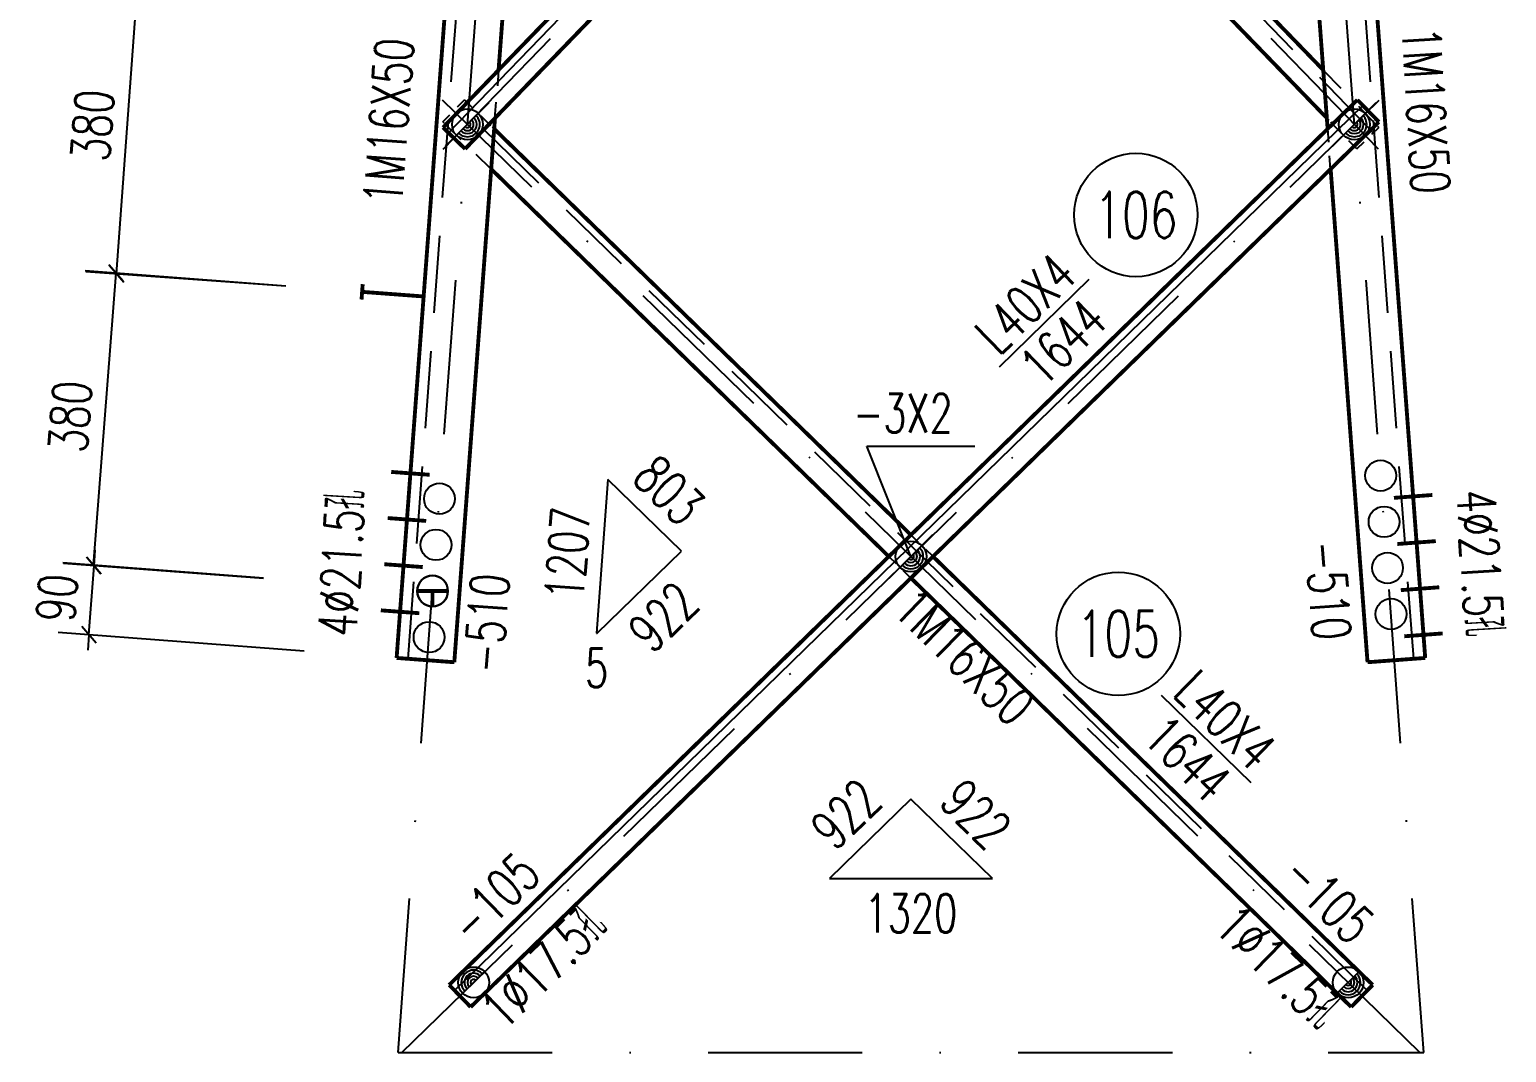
# Model space of a CAD drawing. Header units: millimetres. Extents: x 25940 to 26781, y -9515 to -8921.
# Drawn here: x 26073 to 26168.7, y -9408.8 to -9342.5 of the extents above; entities that cross this region are included whole.
import ezdxf
from ezdxf.enums import TextEntityAlignment as Align

# ---------------------------------------------------------------- set-up
doc = ezdxf.new("R2010")
doc.units = ezdxf.units.MM
doc.header["$LTSCALE"] = 10
doc.linetypes.add('DASHDOTX2', pattern=[2, 1, -0.5, 0, -0.5])
doc.linetypes.add('DASHED', pattern=[0.75, 0.5, -0.25])
for name, color, linetype in [('1', 1, 'DASHED'), ('2', 1, 'Continuous'), ('3', 1, 'Continuous'), ('4', 2, 'DASHDOTX2')]:
    doc.layers.add(name, color=color, linetype=linetype)
doc.styles.add('DXT', font='simplex.shx', dxfattribs={"width": 0.72, "bigfont": 'hztxt.shx'})
doc.styles.get("Standard").update_dxf_attribs({"font": 'SIMPLEX.shx', "width": 0.7, "bigfont": 'gbhzfs.shx'})
doc.dimstyles.new('BZ$0', dxfattribs={"dimtxt": 2.5, "dimasz": 1, "dimexe": 2, "dimexo": 2, "dimgap": 1, "dimtad": 1, "dimdec": 0, "dimlfac": 20, "dimzin": 12, "dimdsep": 46, "dimtxsty": 'DXT', "dimblk": 'OBLIQUE', "dimcen": 0.09, "dimclrd": 1, "dimclre": 1, "dimclrt": 7, "dimadec": 4, "dimazin": 3, "dimtfac": 1.4, "dimtdec": 0, "dimtix": 1, "dimtmove": 2, "dimatfit": 3, "dimldrblk": 'OBLIQUE', "dimfxl": 1, "dimtolj": 1, "dimtzin": 0, "dimarcsym": 0})

# ---------------------------------------------------------------- blocks, each defined once
blk = doc.blocks.new('M16X50')
for p, q in [((-0.283, -0.283), (0.283, 0.283)), ((-0.141, -0.141), (0.141, 0.141))]:
    blk.add_line(p, q)
blk.add_circle((0, 0), 0.2)
for radius in [0.16, 0.12, 0.08, 0.04]:
    blk.add_arc((0, 0), radius, 225, 45)
blk = doc.blocks.new('_Oblique')
at = {"color": 0, "linetype": 'ByBlock', "lineweight": -2}
blk.add_line((-0.5, -0.5), (0.5, 0.5), dxfattribs=at)
blk = doc.blocks.new('*D66')
at = {"layer": '3', "color": 1, "lineweight": -2}
for p, q in [((26077.152, -9377.266), (26077.226, -9376.269)), ((26088.121, -9378.086), (26075.157, -9377.117)), ((26076.816, -9381.753), (26077.152, -9377.266)), ((26090.777, -9382.798), (26074.822, -9381.604)), ((26076.816, -9381.753), (26076.741, -9382.751))]:
    blk.add_line(p, q, dxfattribs=at)
at = {"layer": 'Defpoints', "color": 0}
for p in [(26077.152, -9377.266), (26090.116, -9378.235), (26092.771, -9382.947)]:
    blk.add_point(p, dxfattribs=at)
at = {"layer": '3', "color": 1, "lineweight": -2}
for p, rotation in [((26077.152, -9377.266), 265.7227999999012), ((26076.816, -9381.753), 85.72279999990114)]:
    blk.add_blockref('_Oblique', p, dxfattribs=dict(at, rotation=rotation))
at = {"layer": '3', "color": 7, "insert": (26074.74, -9379.342), "char_height": 2.5, "attachment_point": 5, "rotation": 85.7228, "style": 'DXT'}
blk.add_mtext('\\A1;90', dxfattribs=at)
blk = doc.blocks.new('M20X45')
blk.add_circle((0, 0), 0.2)
blk = doc.blocks.new('M16X40')
blk.add_line((-0.141, -0.141), (0.141, 0.141))
blk.add_circle((0, 0), 0.2)
for radius in [0.16, 0.12, 0.08, 0.04]:
    blk.add_arc((0, 0), radius, 225, 45)

msp = doc.modelspace()

# ---------------------------------------------------------------- linework, layer by layer
for p, q in [((26100.12448828, -9349.20523931), (26151.06544584, -9296.56597031)), ((26100.51398828, -9404.80123931), (26159.39948828, -9347.42423931)), ((26135.84186424, -9364.36334643), (26141.66136424, -9358.69334643)), ((26152.16741722, -9391.35104423), (26146.34791722, -9385.68104423))]:
    msp.add_line(p, q)
at = {"const_width": 0.25}
for points in [[(26096.76048828, -9383.24523931), (26118.22048828, -9096.30773931)], [(26099.76498828, -9348.85773931), (26150.70606876, -9296.2183433)], [(26152.14356876, -9297.6088433), (26101.20248828, -9350.24823931)], [(26106.66395053, -9301.10955564), (26103.37148828, -9345.13123931)], [(26153.54203128, -9301.10955707), (26157.11998828, -9348.94723931)], [(26163.44548828, -9383.24523931), (26157.28365301, -9300.85653445)], [(26156.83448828, -9345.13123931), (26131.49448828, -9318.94623931)], [(26130.10298828, -9320.38423931), (26157.06748828, -9348.24773931)], [(26100.16548828, -9404.44323931), (26159.05048828, -9347.06623931)], [(26159.05048828, -9347.06623931), (26160.44598828, -9348.49873931)], [(26101.20248828, -9350.24823931), (26099.76498828, -9348.85773931)], [(26099.94148828, -9348.67523931), (26099.94148828, -9348.67523931)], [(26103.13848828, -9348.24773931), (26100.49998828, -9383.52473931)], [(26160.44598828, -9348.49873931), (26101.56098828, -9405.87573931)], [(26102.76448828, -9348.63423931), (26102.76448828, -9348.63423931)], [(26130.10298828, -9375.27223931), (26103.08598828, -9348.94723931)], [(26157.44148828, -9348.63423931), (26157.44148828, -9348.63423931)], [(26160.26448828, -9348.67523931), (26160.26448828, -9348.67523931)], [(26102.89148828, -9351.54973931), (26128.66998828, -9376.66823931)], [(26157.31448828, -9351.54973931), (26159.70598828, -9383.52473931)], [(26160.04048828, -9404.44323931), (26131.53598828, -9376.66823931)], [(26130.10298828, -9378.06473931), (26158.64498828, -9405.87573931)], [(26100.49998828, -9383.52473931), (26096.76048828, -9383.24523931)], [(26159.70598828, -9383.52473931), (26163.44548828, -9383.24523931)], [(26101.56098828, -9405.87573931), (26100.16548828, -9404.44323931)], [(26158.64498828, -9405.87573931), (26160.04048828, -9404.44323931)]]:
    msp.add_lwpolyline(points, dxfattribs=at)
for centre in [(26144.68625646, -9354.52737528), (26143.54973952, -9381.68291748)]:
    msp.add_circle(centre, 4)
at = {"layer": '1'}
for p, q in [((26097.50848828, -9383.30123931), (26118.96848828, -9096.36373931)), ((26162.69748828, -9383.30123931), (26141.23748828, -9096.36373931)), ((26160.08148828, -9349.20523931), (26109.14053601, -9296.56597578)), ((26103.37148828, -9345.13123931), (26103.29448828, -9346.15973931)), ((26156.83448828, -9345.13123931), (26157.96648828, -9346.30073931)), ((26101.15548828, -9347.06623931), (26100.69498828, -9347.53873931)), ((26101.15548828, -9347.06623931), (26101.68648828, -9347.58373931)), ((26099.75998828, -9348.49873931), (26100.22048828, -9348.02573931)), ((26159.69198828, -9404.80123931), (26100.80648828, -9347.42423931)), ((26103.13848828, -9348.24773931), (26103.21498828, -9347.21923931)), ((26160.26448828, -9348.67523931), (26159.13248828, -9347.50573931)), ((26099.75998828, -9348.49873931), (26099.81948828, -9348.55673931)), ((26099.94148828, -9348.67523931), (26099.88148828, -9348.61723931)), ((26099.94148828, -9348.67523931), (26100.91498828, -9349.62423931)), ((26102.76448828, -9348.63423931), (26102.23348828, -9348.11673931)), ((26102.76448828, -9348.63423931), (26102.87048828, -9348.73723931)), ((26103.08598828, -9348.94723931), (26102.97998828, -9348.84373931)), ((26157.06748828, -9348.24773931), (26157.19098828, -9348.37523931)), ((26157.11998828, -9348.94723931), (26157.18398828, -9349.80623931)), ((26157.44148828, -9348.63423931), (26157.31798828, -9348.50673931)), ((26157.44148828, -9348.63423931), (26157.95698828, -9349.16673931)), ((26160.44098828, -9348.85773931), (26159.96648828, -9349.31673931)), ((26160.26448828, -9348.67523931), (26160.32298828, -9348.73573931)), ((26160.44098828, -9348.85773931), (26160.38248828, -9348.79723931)), ((26159.00348828, -9350.24823931), (26158.48798828, -9349.71573931)), ((26159.00348828, -9350.24823931), (26159.47798828, -9349.78923931)), ((26102.89148828, -9351.54973931), (26101.91798828, -9350.60123931)), ((26157.31448828, -9351.54973931), (26157.25048828, -9350.69123931)), ((26130.10298828, -9375.27223931), (26130.57598828, -9375.73273931)), ((26128.66998828, -9376.66823931), (26129.14298828, -9377.12923931)), ((26131.53598828, -9376.66823931), (26131.06298828, -9376.20773931)), ((26130.10298828, -9378.06473931), (26129.62998828, -9377.60373931))]:
    msp.add_line(p, q, dxfattribs=at)
at = {"layer": '2'}
for p, q in [((26127.2408521, -9369.51823931), (26134.2408521, -9369.51823931)), ((26130.10298828, -9376.66823931), (26127.2408521, -9369.51823931))]:
    msp.add_line(p, q, dxfattribs=at)
at = {"layer": '2', "const_width": 0.25}
for points in [[(26098.51300327, -9359.81049128), (26094.52400327, -9359.51199128), (26094.48700327, -9360.01049128), (26094.56150327, -9359.01349128)], [(26098.90198828, -9371.37173931), (26096.40898828, -9371.18523931)], [(26163.90898828, -9372.68123931), (26161.41598828, -9372.86773931)], [(26098.67798828, -9374.36323931), (26096.18498828, -9374.17673931)], [(26164.13298828, -9375.67273931), (26161.63948828, -9375.85923931)], [(26098.45448828, -9377.35523931), (26095.96148828, -9377.16873931)], [(26164.35648828, -9378.66423931), (26161.86348828, -9378.85073931)], [(26100.09048828, -9378.90673931), (26099.09048828, -9378.90673931), (26099.09048828, -9379.90673931), (26099.09048828, -9378.90673931), (26098.09048828, -9378.90673931)], [(26098.23048828, -9380.34673931), (26095.73748828, -9380.16023931)], [(26164.57998828, -9381.65623931), (26162.08698828, -9381.84273931)]]:
    msp.add_lwpolyline(points, dxfattribs=at)
at = {"layer": '2'}
msp.add_circle((26161.00348828, -9377.41073931), 1, dxfattribs=at)
at = {"layer": '3'}
for p, q in [((26110.45698828, -9371.67223931), (26109.71148828, -9381.64223931)), ((26115.22098828, -9376.31373931), (26110.45698828, -9371.67223931)), ((26109.75298828, -9381.64223931), (26115.22098828, -9376.31373931)), ((26109.71148828, -9381.64223931), (26109.75298828, -9381.64223931)), ((26130.10298828, -9392.40673931), (26124.82298828, -9397.55123931)), ((26135.38298828, -9397.55123931), (26130.10298828, -9392.40673931)), ((26124.82298828, -9397.55123931), (26135.38298828, -9397.55123931))]:
    msp.add_line(p, q, dxfattribs=at)
at = {"layer": '4'}
for p, q in [((26096.85298828, -9408.82323931), (26120.28948828, -9095.45973931)), ((26163.35298828, -9408.82323931), (26139.91648828, -9095.45973931)), ((26099.78848828, -9350.27173931), (26154.72798828, -9293.50023931)), ((26160.41748828, -9350.27173931), (26105.47798828, -9293.50023931)), ((26097.10298828, -9408.82323931), (26160.46448828, -9347.08473931)), ((26163.10298828, -9408.82323931), (26099.74148828, -9347.08473931)), ((26096.85298828, -9408.82323931), (26163.35298828, -9408.82323931))]:
    msp.add_line(p, q, dxfattribs=at)

# ---------------------------------------------------------------- block references
at = {"layer": '2', "yscale": 5, "zscale": 5}
for name, p, xscale in [('M16X50', (26101.35298828, -9348.65473931), 5), ('M16X50', (26158.85298828, -9348.65473931), 5), ('M20X45', (26160.55598828, -9371.42773931), 5), ('M20X45', (26099.53798828, -9372.92373931), 5), ('M20X45', (26160.77998828, -9374.41923931), 5), ('M20X45', (26099.31398828, -9375.91523931), 5), ('M20X45', (26099.09048828, -9378.90673931), 5), ('M20X45', (26099.09048828, -9378.90673931), -5), ('M20X45', (26161.22748828, -9380.40273931), 5), ('M20X45', (26098.86648828, -9381.89823931), 5)]:
    msp.add_blockref(name, p, dxfattribs=dict(at, xscale=xscale))
at = {"layer": '2', "color": 3}
for name, p, xscale, yscale, zscale in [('M16X50', (26130.10298828, -9376.66823931), 4.999999867548468, 4.99999986754483, 4.999999867545234), ('M16X40', (26101.75524421, -9404.28379034), -4.999999602638127, -4.999999602636308, 4.999999602635713), ('M16X40', (26158.45073235, -9404.28379034), 4.999999735089659, 4.999999735089659, 4.999999735090472)]:
    msp.add_blockref(name, p, dxfattribs=dict(at, xscale=xscale, yscale=yscale, zscale=zscale))

# ---------------------------------------------------------------- texts
at = {"width": 0.7}
for s, p in [('106', (26144.68611646, -9354.52729528)), ('105', (26143.54995452, -9381.68314248))]:
    msp.add_text(s, height=3, dxfattribs=at).set_placement(p, align=Align.MIDDLE_CENTER)
for s, rotation, p in [('L40X4', 44.2567999998, (26138.40236424, -9361.17034643)), ('1644', 44.2567999998, (26140.84536424, -9363.67684643)), ('-510', 274.2772000001, (26155.91588994, -9378.95860494)), ('-510', 85.7227999999, (26103.85509422, -9381.09193378)), ('L40X4', 315.7432000002, (26149.60691722, -9388.15804423)), ('1644', 315.7432000002, (26147.16391722, -9390.66454423)), ('-105', 44.2567999998, (26103.93898828, -9399.71873931)), ('-105', 315.7432000002, (26156.26698828, -9399.71873931))]:
    msp.add_text(s, height=2.5, rotation=rotation, dxfattribs=at).set_placement(p, align=Align.CENTER)
at = {"layer": '2', "width": 0.7}
msp.add_text('-3X2', height=2.5, dxfattribs=at).set_placement((26126.36500334, -9368.63384566))
at = {"layer": '3', "width": 0.7}
for s, rotation, p in [('1M16X50', 273.4275000001, (26161.49634314, -9347.87694373)), ('1M16X50', 85.7227999999, (26098.250191, -9348.59933963)), ('4%%C21.5\\M+5BFD7', 86.5724999999, (26095.18801408, -9377.20327541)), ('4%%C21.5\\M+5BFD7', 273.4275000001, (26165.01796247, -9377.20327541)), ('1M16X50', 315.7432000002, (26132.17593868, -9384.58797909)), ('1%%C17.5\\M+5BFD7', 44.2567999998, (26107.66572814, -9404.68801672)), ('1%%C17.5\\M+5BFD7', 315.7432000002, (26152.54024842, -9404.68801672))]:
    msp.add_text(s, height=2.5, rotation=rotation, dxfattribs=at).set_placement(p, align=Align.BOTTOM_CENTER)
for s, rotation, p in [('803', 315.7432000002, (26113.53698828, -9373.27673931)), ('1207', 85.7227999999, (26109.08698828, -9376.58223931)), ('922', 44.2567999998, (26114.92948828, -9381.48473931)), ('922', 44.2567999998, (26126.76498828, -9394.26273931)), ('922', 315.7432000002, (26133.44098828, -9394.26273931))]:
    msp.add_text(s, height=2.5, rotation=rotation, dxfattribs=at).set_placement(p, align=Align.CENTER)
for s, p in [('5', (26109.73198828, -9385.14223931)), ('1320', (26130.10298828, -9401.05123931))]:
    msp.add_text(s, height=2.5, dxfattribs=at).set_placement(p, align=Align.CENTER)

# ---------------------------------------------------------------- dimensions: what is measured, and where the dimension line sits
at = {"color": 3}
for p1, p2, distance in [((26091.57128017, -9359.2912936), (26092.94835378, -9340.35822115), 12.99903096), ((26090.11550336, -9378.23546631), (26091.57128017, -9359.2912936), 13.04093403)]:
    msp.add_aligned_dim(p1=p1, p2=p2, distance=distance, dimstyle='BZ$0', dxfattribs=at).render()
at = {"layer": '3'}
dim = msp.add_linear_dim(base=(26077.15159782, -9377.26589316), p1=(26092.77148828, -9382.94673931), p2=(26090.11550336, -9378.23546631), angle=265.7227999999, text='90', dimstyle='BZ$0', dxfattribs=at)
dim.commit()
dim.dimension.update_dxf_attribs({"geometry": '*D66', "text_midpoint": (26074.74005267, -9379.34184887)})

doc.saveas('drawing.dxf')
